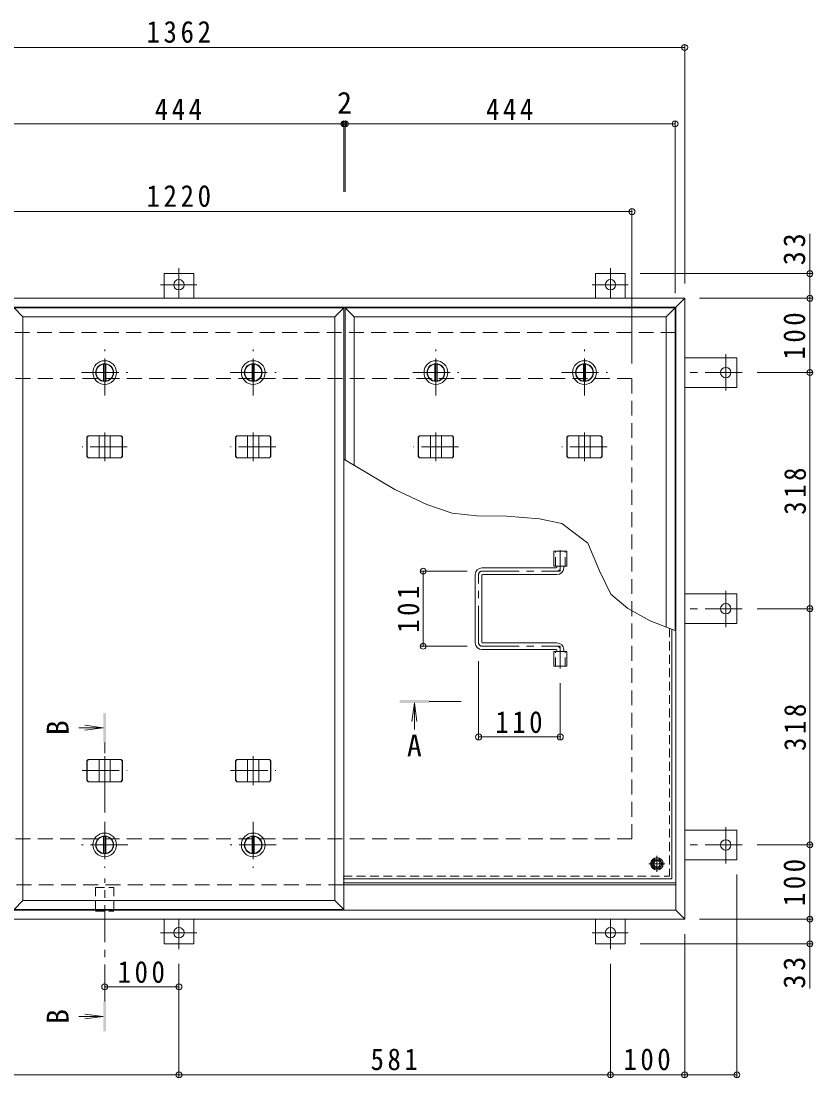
# Model space of a CAD drawing. Units: millimetres on the paper, enlarged 2 times, with parts at other scales. Extents: x -524 to 546, y -392 to 372.
# Drawn here: x -324.8 to -111.6, y -45.5 to 239.1 of the extents above; entities that cross this region are included whole.
import ezdxf
from ezdxf.enums import TextEntityAlignment as Align

# ---------------------------------------------------------------- set-up
doc = ezdxf.new("R2010")
doc.units = ezdxf.units.MM
doc.header["$LTSCALE"] = 2
doc.header["$PDMODE"] = 32
doc.header["$PDSIZE"] = 1.6
for name, pattern in [('CHAIN1', [8, 5, -1, 1, -1]), ('DASHED1', [1.8, 1.2, -0.6]), ('DASHED2', [3, 2, -1])]:
    doc.linetypes.add(name, pattern=pattern)
for name, color, linetype, lineweight in [('0-1_躯体', 2, 'DASHED2', 9), ('0-2_仕上', 3, 'Continuous', 9), ('0-3_建具', 4, 'Continuous', 9), ('0-5_寸法', 7, 'Continuous', 9), ('0-6_ハッチ', 6, 'Continuous', 9), ('0-7', 5, 'Continuous', 5), ('0-A', 3, 'DASHED1', 9), ('0-B', 2, 'Continuous', 9), ('0-C', 2, 'Continuous', 9), ('0-E', 3, 'Continuous', 9), ('0-F', 7, 'Continuous', 9)]:
    doc.layers.add(name, color=color, linetype=linetype, lineweight=lineweight)
doc.styles.add('ＭＳ ゴシック', font='')
doc.styles.get('ＭＳ ゴシック').set_extended_font_data('MS Gothic')

msp = doc.modelspace()

# ---------------------------------------------------------------- linework, layer by layer
at = {"layer": '0-1_躯体'}
for p, q in [((-148.47, 155.268), (-416.07, 155.268)), ((-404.27, 142.868), (-160.27, 142.868)), ((-160.27, 18.868), (-160.27, 142.868)), ((-404.27, 18.868), (-160.27, 18.868)), ((-238.02, 6.468), (-416.07, 6.468))]:
    msp.add_line(p, q, dxfattribs=at)
at = {"layer": '0-1_躯体', "linetype": 'Continuous'}
msp.add_line((-148.47, 6.468), (-238.02, 6.468), dxfattribs=at)
at = {"layer": '0-2_仕上'}
for p, q in [((-240.27, 159.468), (-240.27, 2.268)), ((-237.87, 161.868), (-237.87, -0.132)), ((-237.47, 161.868), (-237.47, 120.893)), ((-235.07, 159.468), (-235.07, 119.477)), ((-151.07, 159.468), (-151.07, 75.952)), ((-148.67, 161.868), (-148.67, 75.022)), ((-181.3, 92.368), (-181.3, 96.368)), ((-181.3, 96.368), (-177.84, 96.368)), ((-177.84, 92.368), (-177.84, 96.368)), ((-181.3, 92.368), (-177.84, 92.368)), ((-181.3, 65.368), (-181.3, 69.368)), ((-181.3, 69.368), (-177.84, 69.368)), ((-177.84, 65.368), (-177.84, 69.368)), ((-181.3, 65.368), (-177.84, 65.368)), ((-326.67, -0.132), (-237.87, -0.132))]:
    msp.add_line(p, q, dxfattribs=at)
at = {"layer": '0-2_仕上', "linetype": 'DASHED1'}
for p, q in [((-180.84, 92.368), (-180.84, 96.368)), ((-178.3, 92.368), (-178.3, 96.368)), ((-180.84, 65.368), (-180.84, 69.368)), ((-178.3, 65.368), (-178.3, 69.368))]:
    msp.add_line(p, q, dxfattribs=at)
at = {"layer": '0-2_仕上', "color": 4}
for p, q in [((-218.87, 55.492), (-219.522, 50.535)), ((-218.87, 55.492), (-218.87, 48.371)), ((-218.87, 55.492), (-218.217, 50.535)), ((-302.67, 48.82), (-309.224, 48.82)), ((-302.67, 48.82), (-307.627, 49.473)), ((-302.67, 48.82), (-307.627, 48.168)), ((-302.67, -28.949), (-307.627, -28.296)), ((-302.67, -28.949), (-309.224, -28.949)), ((-302.67, -28.949), (-307.627, -29.602))]:
    msp.add_line(p, q, dxfattribs=at)
at = {"layer": '0-2_仕上', "color": 4, "linetype": 'CHAIN1'}
for p, q in [((-206.269, 55.892), (-214.87, 55.892)), ((-302.27, 25.987), (-302.27, 44.82)), ((-302.27, -24.949), (-302.27, 8.179))]:
    msp.add_line(p, q, dxfattribs=at)
at = {"layer": '0-2_仕上'}
for points in [[(-324.27, 159.468), (-326.67, 161.868), (-237.87, 161.868)], [(-324.27, 159.468), (-324.27, 2.268), (-326.67, -0.132)], [(-324.27, 159.468), (-240.27, 159.468), (-237.87, 161.868)], [(-235.07, 159.468), (-237.47, 161.868), (-148.67, 161.868)], [(-235.07, 159.468), (-151.07, 159.468), (-148.67, 161.868)], [(-324.27, 2.268), (-240.27, 2.268), (-237.87, -0.132)]]:
    msp.add_lwpolyline(points, dxfattribs=at)
at = {"layer": '0-2_仕上', "color": 4}
for points in [[(-222.87, 55.492), (-222.87, 56.292), (-214.87, 55.492), (-214.87, 56.292)], [(-301.87, 52.82), (-302.67, 52.82), (-301.87, 44.82), (-302.67, 44.82)], [(-302.67, -32.949), (-301.87, -32.949), (-302.67, -24.949), (-301.87, -24.949)]]:
    msp.add_solid(points, dxfattribs=at)
at = {"layer": '0-3_建具', "color": 2}
for p, q in [((-146.07, 164.468), (-418.47, 164.468)), ((-146.07, 164.468), (-148.47, 162.068)), ((-146.07, -2.732), (-146.07, 164.468)), ((-148.47, 162.068), (-416.07, 162.068)), ((-148.47, -0.332), (-148.47, 162.068)), ((-148.47, 6.468), (-238.02, 6.468)), ((-146.07, -2.732), (-418.47, -2.732)), ((-148.47, -0.332), (-416.07, -0.332)), ((-146.07, -2.732), (-148.47, -0.332))]:
    msp.add_line(p, q, dxfattribs=at)
at = {"layer": '0-3_建具', "linetype": 'CHAIN1'}
for p, q in [((-302.27, 120.577), (-302.27, 128.36)), ((-262.27, 120.577), (-262.27, 128.36)), ((-213.07, 120.577), (-213.07, 128.36)), ((-173.07, 120.577), (-173.07, 128.36)), ((-296.193, 124.468), (-308.346, 124.468)), ((-256.193, 124.468), (-268.346, 124.468)), ((-206.993, 124.468), (-219.146, 124.468)), ((-166.993, 124.468), (-179.146, 124.468)), ((-302.27, 41.16), (-302.27, 33.377)), ((-262.27, 41.16), (-262.27, 33.377)), ((-308.346, 37.268), (-296.193, 37.268)), ((-268.346, 37.268), (-256.193, 37.268))]:
    msp.add_line(p, q, dxfattribs=at)
at = {"layer": '0-3_建具'}
for p, q in [((-307.036, 127.068), (-306.69, 127.468)), ((-307.036, 121.868), (-307.036, 127.068)), ((-306.956, 127.068), (-307.036, 127.068)), ((-306.956, 127.068), (-306.61, 127.468)), ((-306.956, 121.868), (-306.956, 127.068)), ((-297.849, 127.468), (-306.69, 127.468)), ((-303.77, 121.468), (-303.77, 127.468)), ((-300.77, 121.468), (-300.77, 127.468)), ((-297.583, 127.068), (-297.929, 127.468)), ((-297.503, 127.068), (-297.849, 127.468)), ((-297.583, 121.868), (-297.583, 127.068)), ((-297.583, 127.068), (-297.503, 127.068)), ((-297.503, 121.868), (-297.503, 127.068)), ((-267.036, 127.068), (-266.69, 127.468)), ((-267.036, 121.868), (-267.036, 127.068)), ((-266.956, 127.068), (-267.036, 127.068)), ((-266.956, 127.068), (-266.61, 127.468)), ((-266.956, 121.868), (-266.956, 127.068)), ((-257.849, 127.468), (-266.69, 127.468)), ((-263.77, 121.468), (-263.77, 127.468)), ((-260.77, 121.468), (-260.77, 127.468)), ((-257.583, 127.068), (-257.929, 127.468)), ((-257.503, 127.068), (-257.849, 127.468)), ((-257.583, 121.868), (-257.583, 127.068)), ((-257.583, 127.068), (-257.503, 127.068)), ((-257.503, 121.868), (-257.503, 127.068)), ((-217.836, 127.068), (-217.49, 127.468)), ((-217.836, 121.868), (-217.836, 127.068)), ((-217.756, 127.068), (-217.836, 127.068)), ((-217.756, 127.068), (-217.41, 127.468)), ((-217.756, 121.868), (-217.756, 127.068)), ((-208.649, 127.468), (-217.49, 127.468)), ((-214.57, 121.468), (-214.57, 127.468)), ((-211.57, 121.468), (-211.57, 127.468)), ((-208.383, 127.068), (-208.729, 127.468)), ((-208.303, 127.068), (-208.649, 127.468)), ((-208.383, 121.868), (-208.383, 127.068)), ((-208.383, 127.068), (-208.303, 127.068)), ((-208.303, 121.868), (-208.303, 127.068)), ((-177.836, 127.068), (-177.49, 127.468)), ((-177.836, 121.868), (-177.836, 127.068)), ((-177.756, 127.068), (-177.836, 127.068)), ((-177.756, 127.068), (-177.41, 127.468)), ((-177.756, 121.868), (-177.756, 127.068)), ((-168.649, 127.468), (-177.49, 127.468)), ((-174.57, 121.468), (-174.57, 127.468)), ((-171.57, 121.468), (-171.57, 127.468)), ((-168.383, 127.068), (-168.729, 127.468)), ((-168.303, 127.068), (-168.649, 127.468)), ((-168.383, 121.868), (-168.383, 127.068)), ((-168.383, 127.068), (-168.303, 127.068)), ((-168.303, 121.868), (-168.303, 127.068)), ((-307.036, 121.868), (-306.69, 121.468)), ((-306.956, 121.868), (-307.036, 121.868)), ((-306.956, 121.868), (-306.61, 121.468)), ((-306.69, 121.468), (-297.849, 121.468)), ((-297.583, 121.868), (-297.929, 121.468)), ((-297.503, 121.868), (-297.849, 121.468)), ((-297.583, 121.868), (-297.503, 121.868)), ((-267.036, 121.868), (-266.69, 121.468)), ((-266.956, 121.868), (-267.036, 121.868)), ((-266.956, 121.868), (-266.61, 121.468)), ((-266.69, 121.468), (-257.849, 121.468)), ((-257.583, 121.868), (-257.929, 121.468)), ((-257.503, 121.868), (-257.849, 121.468)), ((-257.583, 121.868), (-257.503, 121.868)), ((-217.836, 121.868), (-217.49, 121.468)), ((-217.756, 121.868), (-217.836, 121.868)), ((-217.756, 121.868), (-217.41, 121.468)), ((-217.49, 121.468), (-208.649, 121.468)), ((-208.383, 121.868), (-208.729, 121.468)), ((-208.303, 121.868), (-208.649, 121.468)), ((-208.383, 121.868), (-208.303, 121.868)), ((-177.836, 121.868), (-177.49, 121.468)), ((-177.756, 121.868), (-177.836, 121.868)), ((-177.756, 121.868), (-177.41, 121.468)), ((-177.49, 121.468), (-168.649, 121.468)), ((-168.383, 121.868), (-168.729, 121.468)), ((-168.303, 121.868), (-168.649, 121.468)), ((-168.383, 121.868), (-168.303, 121.868)), ((-307.037, 39.868), (-306.69, 40.268)), ((-306.957, 39.868), (-307.037, 39.868)), ((-307.037, 39.868), (-307.037, 34.668)), ((-306.957, 39.868), (-306.61, 40.268)), ((-306.957, 39.868), (-306.957, 34.668)), ((-297.849, 40.268), (-306.69, 40.268)), ((-303.77, 40.268), (-303.77, 34.268)), ((-300.77, 40.268), (-300.77, 34.268)), ((-297.583, 39.868), (-297.929, 40.268)), ((-297.503, 39.868), (-297.849, 40.268)), ((-297.583, 39.868), (-297.503, 39.868)), ((-297.583, 39.868), (-297.583, 34.668)), ((-297.503, 39.868), (-297.503, 34.668)), ((-267.037, 39.868), (-266.69, 40.268)), ((-266.957, 39.868), (-267.037, 39.868)), ((-267.037, 39.868), (-267.037, 34.668)), ((-266.957, 39.868), (-266.61, 40.268)), ((-266.957, 39.868), (-266.957, 34.668)), ((-257.849, 40.268), (-266.69, 40.268)), ((-263.77, 40.268), (-263.77, 34.268)), ((-260.77, 40.268), (-260.77, 34.268)), ((-257.583, 39.868), (-257.929, 40.268)), ((-257.503, 39.868), (-257.849, 40.268)), ((-257.583, 39.868), (-257.503, 39.868)), ((-257.583, 39.868), (-257.583, 34.668)), ((-257.503, 39.868), (-257.503, 34.668)), ((-306.957, 34.668), (-307.037, 34.668)), ((-307.037, 34.668), (-306.69, 34.268)), ((-306.957, 34.668), (-306.61, 34.268)), ((-306.69, 34.268), (-297.849, 34.268)), ((-297.583, 34.668), (-297.929, 34.268)), ((-297.503, 34.668), (-297.849, 34.268)), ((-297.583, 34.668), (-297.503, 34.668)), ((-266.957, 34.668), (-267.037, 34.668)), ((-267.037, 34.668), (-266.69, 34.268)), ((-266.957, 34.668), (-266.61, 34.268)), ((-266.69, 34.268), (-257.849, 34.268)), ((-257.583, 34.668), (-257.929, 34.268)), ((-257.503, 34.668), (-257.849, 34.268)), ((-257.583, 34.668), (-257.503, 34.668))]:
    msp.add_line(p, q, dxfattribs=at)
at = {"layer": '0-5_寸法'}
for p, q in [((-112.365, 171.108), (-112.365, 181.86)), ((-224.117, 113.018), (-237.87, 121.129)), ((-112.365, -9.372), (-112.365, -21.441))]:
    msp.add_line(p, q, dxfattribs=at)
msp.add_lwpolyline([(-148.47, 74.945), (-155.378, 77.62), (-161.425, 80.905), (-165.939, 84.752), (-169.009, 91.042), (-172.173, 98.534), (-179.165, 103.778), (-185.159, 105.11), (-193.983, 105.776), (-202.057, 105.859), (-208.717, 106.608), (-215.543, 108.939), (-224.117, 113.018)], dxfattribs=at)
at = {"layer": '0-5_寸法', "linetype": 'DASHED1'}
for points in [[(-304.73, 5.828), (-299.81, 5.828), (-299.81, -0.572)], [(-304.73, 5.828), (-304.73, -0.572), (-299.81, -0.572)]]:
    msp.add_lwpolyline(points, dxfattribs=at)
at = {"layer": '0-6_ハッチ', "linetype": 'CHAIN1'}
for p, q in [((-179.57, 96.644), (-179.57, 90.968)), ((-201.57, 71.67), (-201.57, 90.066)), ((-200.668, 90.968), (-179.57, 90.968)), ((-200.668, 70.768), (-179.57, 70.768)), ((-179.57, 64.791), (-179.57, 70.768))]:
    msp.add_line(p, q, dxfattribs=at)
at = {"layer": '0-6_ハッチ'}
for p, q in [((-180.67, 91.868), (-200.67, 91.868)), ((-180.47, 92.068), (-180.47, 92.368)), ((-178.67, 91.868), (-178.67, 92.368)), ((-202.47, 71.668), (-202.47, 90.068)), ((-200.67, 71.868), (-200.67, 89.868)), ((-200.47, 90.068), (-180.47, 90.068)), ((-200.47, 71.668), (-180.47, 71.668)), ((-180.67, 69.868), (-200.67, 69.868)), ((-180.47, 69.668), (-180.47, 69.368)), ((-178.67, 69.868), (-178.67, 69.368)), ((-238.02, 7.068), (-148.47, 7.068)), ((-238.02, 6.468), (-148.47, 6.468))]:
    msp.add_line(p, q, dxfattribs=at)
for centre, radius, start, end in [((-200.67, 90.068), 1.8, 90, 180), ((-180.67, 92.068), 0.2, 270, 0), ((-180.47, 91.868), 1.8, 270, 0), ((-200.47, 89.868), 0.2, 90, 180), ((-200.67, 71.668), 1.8, 180, 270), ((-200.47, 71.868), 0.2, 180, 270), ((-180.47, 69.868), 1.8, 0, 90), ((-180.67, 69.668), 0.2, 0, 90)]:
    msp.add_arc(centre, radius, start, end, dxfattribs=at)
at = {"layer": '0-6_ハッチ', "linetype": 'CHAIN1'}
for centre, radius, start, end in [((-180.47, 91.868), 0.9, 270.29569, 0), ((-200.668, 90.066), 0.902, 90, 180), ((-200.668, 71.67), 0.902, 180, 270), ((-180.47, 69.868), 0.9, 0, 89.70431)]:
    msp.add_arc(centre, radius, start, end, dxfattribs=at)
at = {"layer": '0-7'}
for radius in [1, 0.838]:
    msp.add_circle((-153.57, 12.168), radius, dxfattribs=at)
at = {"layer": '0-A'}
for p in [(-150.21, 75.619), (-238.02, 8.808)]:
    msp.add_line(p, (-150.21, 8.808), dxfattribs=at)
at = {"layer": '0-A', "linetype": 'Continuous'}
for q in [(-149.57, 75.371), (-238.02, 8.168)]:
    msp.add_line((-149.57, 8.168), q, dxfattribs=at)
at = {"layer": '0-A', "linetype": 'CHAIN1'}
for p, q in [((-153.57, 10.032), (-153.57, 14.304)), ((-151.434, 12.168), (-155.705, 12.168))]:
    msp.add_line(p, q, dxfattribs=at)
at = {"layer": '0-B'}
for p, q in [((-155.07, 12.168), (-154.319, 13.468)), ((-154.319, 13.468), (-152.82, 13.468)), ((-152.07, 12.168), (-152.82, 13.468)), ((-152.07, 12.168), (-152.82, 10.868))]:
    msp.add_line(p, q, dxfattribs=at)
msp.add_lwpolyline([(-155.07, 12.168), (-154.319, 10.868), (-152.82, 10.868)], dxfattribs=at)
for radius in [1.7, 1.3]:
    msp.add_circle((-153.57, 12.168), radius, dxfattribs=at)
at = {"layer": '0-C', "linetype": 'CHAIN1'}
for p, q in [((-302.27, 138.268), (-302.27, 150.668)), ((-262.27, 138.268), (-262.27, 150.668)), ((-213.07, 138.268), (-213.07, 150.668)), ((-173.07, 138.268), (-173.07, 150.668)), ((-308.47, 144.468), (-296.07, 144.468)), ((-268.47, 144.468), (-256.07, 144.468)), ((-219.27, 144.468), (-206.87, 144.468)), ((-179.27, 144.468), (-166.87, 144.468)), ((-302.27, 23.468), (-302.27, 11.068)), ((-262.27, 23.468), (-262.27, 11.068)), ((-296.07, 17.268), (-308.47, 17.268)), ((-256.07, 17.268), (-268.47, 17.268))]:
    msp.add_line(p, q, dxfattribs=at)
at = {"layer": '0-C'}
for p, q in [((-302.57, 146.749), (-302.57, 142.188)), ((-301.97, 146.749), (-301.97, 142.188)), ((-262.57, 146.749), (-262.57, 142.188)), ((-261.97, 146.749), (-261.97, 142.188)), ((-213.37, 146.749), (-213.37, 142.188)), ((-212.77, 146.749), (-212.77, 142.188)), ((-173.37, 146.749), (-173.37, 142.188)), ((-172.77, 146.749), (-172.77, 142.188)), ((-302.57, 14.988), (-302.57, 19.549)), ((-301.97, 14.988), (-301.97, 19.549)), ((-262.57, 14.988), (-262.57, 19.549)), ((-261.97, 14.988), (-261.97, 19.549))]:
    msp.add_line(p, q, dxfattribs=at)
for centre, radius in [((-302.27, 144.468), 3.2), ((-302.27, 144.468), 2.4), ((-302.27, 144.468), 2.3), ((-262.27, 144.468), 3.2), ((-262.27, 144.468), 2.4), ((-262.27, 144.468), 2.3), ((-213.07, 144.468), 3.2), ((-213.07, 144.468), 2.4), ((-213.07, 144.468), 2.3), ((-173.07, 144.468), 3.2), ((-173.07, 144.468), 2.4), ((-173.07, 144.468), 2.3), ((-302.27, 17.268), 3.2), ((-262.27, 17.268), 3.2), ((-302.27, 17.268), 2.4), ((-302.27, 17.268), 2.3), ((-262.27, 17.268), 2.4), ((-262.27, 17.268), 2.3)]:
    msp.add_circle(centre, radius, dxfattribs=at)
at = {"layer": '0-E'}
for p, q in [((-286.27, 164.468), (-286.27, 171.108)), ((-286.27, 171.108), (-278.27, 171.108)), ((-278.27, 164.468), (-278.27, 171.108)), ((-170.07, 164.468), (-170.07, 171.108)), ((-170.07, 171.108), (-162.07, 171.108)), ((-162.07, 164.468), (-162.07, 171.108)), ((-146.07, 148.468), (-132.029, 148.468)), ((-132.029, 148.468), (-132.029, 140.468)), ((-146.07, 140.468), (-132.029, 140.468)), ((-146.07, 84.868), (-132.029, 84.868)), ((-132.029, 76.868), (-132.029, 84.868)), ((-146.07, 76.868), (-132.029, 76.868)), ((-146.07, 21.268), (-132.029, 21.268)), ((-132.029, 13.268), (-132.029, 21.268)), ((-146.07, 13.268), (-132.029, 13.268)), ((-286.27, -2.732), (-286.27, -9.372)), ((-278.27, -2.732), (-278.27, -9.372)), ((-170.07, -2.732), (-170.07, -9.372)), ((-162.07, -2.732), (-162.07, -9.372)), ((-286.27, -9.372), (-278.27, -9.372)), ((-170.07, -9.372), (-162.07, -9.372))]:
    msp.add_line(p, q, dxfattribs=at)
at = {"layer": '0-E', "linetype": 'CHAIN1'}
for p, q in [((-282.27, 172.54), (-282.27, 164.508)), ((-166.07, 172.54), (-166.07, 164.508)), ((-287.238, 168.108), (-277.46, 168.108)), ((-171.038, 168.108), (-161.26, 168.108)), ((-135.03, 149.436), (-135.03, 139.659)), ((-130.598, 144.468), (-146.07, 144.468)), ((-135.03, 75.9), (-135.03, 85.678)), ((-130.598, 80.868), (-146.07, 80.868)), ((-135.03, 12.3), (-135.03, 22.078)), ((-130.598, 17.268), (-146.07, 17.268)), ((-282.27, -10.803), (-282.27, -2.772)), ((-166.07, -10.803), (-166.07, -2.772)), ((-287.238, -6.372), (-277.46, -6.372)), ((-171.038, -6.372), (-161.26, -6.372))]:
    msp.add_line(p, q, dxfattribs=at)
at = {"layer": '0-E'}
for centre in [(-282.27, 168.108), (-166.07, 168.108), (-135.03, 144.468), (-135.03, 80.868), (-135.03, 17.268), (-282.27, -6.372), (-166.07, -6.372)]:
    msp.add_circle(centre, 1.4, dxfattribs=at)
at = {"layer": '0-F'}
for p, q in [((-418.47, 232.011), (-146.07, 232.011)), ((-146.07, 232.611), (-146.07, 168.468)), ((-326.67, 211.452), (-237.87, 211.452)), ((-237.87, 212.052), (-237.87, 193.181)), ((-237.87, 211.452), (-237.47, 211.452)), ((-237.47, 212.052), (-237.47, 193.181)), ((-237.47, 211.452), (-148.67, 211.452)), ((-148.67, 212.052), (-148.67, 165.868)), ((-160.27, 188.412), (-160.27, 146.868)), ((-404.27, 187.812), (-160.27, 187.812)), ((-111.765, 171.108), (-158.07, 171.108)), ((-112.365, 164.468), (-112.365, 171.108)), ((-111.765, 164.468), (-142.07, 164.468)), ((-112.365, 164.468), (-112.365, 144.468)), ((-111.765, 144.468), (-126.598, 144.468)), ((-112.365, 80.868), (-112.365, 144.468)), ((-217.107, 90.968), (-204.668, 90.968)), ((-216.507, 90.968), (-216.507, 70.768)), ((-111.765, 80.868), (-126.598, 80.868)), ((-112.365, 17.268), (-112.365, 80.868)), ((-217.107, 70.768), (-204.668, 70.768)), ((-201.57, 45.738), (-201.57, 66.768)), ((-179.57, 45.738), (-179.57, 60.791)), ((-179.57, 46.338), (-201.57, 46.338)), ((-111.765, 17.268), (-126.598, 17.268)), ((-112.365, 17.268), (-112.365, -2.732)), ((-132.029, -45.271), (-132.029, 9.268)), ((-111.765, -2.732), (-142.07, -2.732)), ((-112.365, -2.732), (-112.365, -9.372)), ((-146.07, -45.271), (-146.07, -6.732)), ((-111.765, -9.372), (-158.07, -9.372)), ((-282.27, -45.271), (-282.27, -14.803)), ((-166.07, -45.271), (-166.07, -14.803)), ((-282.27, -20.956), (-302.27, -20.956)), ((-398.47, -44.671), (-282.27, -44.671)), ((-282.27, -44.671), (-166.07, -44.671)), ((-166.07, -44.671), (-146.07, -44.671)), ((-146.07, -44.671), (-132.029, -44.671))]:
    msp.add_line(p, q, dxfattribs=at)
for p in [(-146.07, 232.011), (-237.87, 211.452), (-237.47, 211.452), (-148.67, 211.452), (-160.27, 187.812), (-112.365, 171.108), (-112.365, 164.468), (-112.365, 144.468), (-216.507, 90.968), (-112.365, 80.868), (-216.507, 70.768), (-201.57, 46.338), (-179.57, 46.338), (-112.365, 17.268), (-112.365, -2.732), (-112.365, -9.372), (-302.27, -20.956), (-282.27, -20.956), (-282.27, -44.671), (-166.07, -44.671), (-146.07, -44.671), (-132.029, -44.671)]:
    msp.add_point(p, dxfattribs=at)

# ---------------------------------------------------------------- texts
at = {"layer": '0-5_寸法', "color": 2, "style": 'ＭＳ ゴシック'}
for p in [(-310.242, 46.82), (-310.242, -30.949)]:
    msp.add_text('B', height=5.865, rotation=90, dxfattribs=at).set_placement(p, align=Align.BOTTOM_LEFT)
msp.add_text('A', height=5.865, dxfattribs=at).set_placement((-220.87, 39.353), align=Align.BOTTOM_LEFT)
at = {"layer": '0-F', "color": 2, "style": 'ＭＳ ゴシック'}
msp.add_text('2', height=5.865, dxfattribs=at).set_placement((-239.67, 212.452), align=Align.BOTTOM_LEFT)
at = {"layer": '0-F', "color": 2, "char_height": 5.865, "attachment_point": 7, "style": 'ＭＳ ゴシック'}
for s, insert in [('\\T1.28;\\W0.9;1362', (-291.02, 233.211)), ('\\T1.27;\\W0.9;444', (-288.77, 212.452)), ('\\T1.27;\\W0.9;444', (-199.57, 212.452)), ('\\T1.28;\\W0.9;1220', (-291.02, 189.012)), ('\\T1.27;\\W0.9;110', (-197.07, 47.338)), ('\\T1.27;\\W0.9;100', (-298.77, -19.956)), ('\\T1.27;\\W0.9;581', (-230.67, -43.471)), ('\\T1.27;\\W0.9;100', (-162.57, -43.471))]:
    msp.add_mtext(s, dxfattribs=dict(at, insert=insert))
at = {"layer": '0-F', "color": 2, "char_height": 5.865, "attachment_point": 7, "rotation": 90, "style": 'ＭＳ ゴシック'}
for s, insert in [('\\T1.27;\\W0.95;33', (-113.565, 173.36)), ('\\T1.27;\\W0.9;100', (-113.565, 147.968)), ('\\T1.27;\\W0.9;318', (-113.365, 106.168)), ('\\T1.27;\\W0.9;101', (-217.507, 74.368)), ('\\T1.27;\\W0.9;318', (-113.365, 42.568)), ('\\T1.27;\\W0.9;100', (-113.565, 0.768)), ('\\T1.27;\\W0.95;33', (-113.565, -21.441))]:
    msp.add_mtext(s, dxfattribs=dict(at, insert=insert))

doc.saveas('drawing.dxf')
